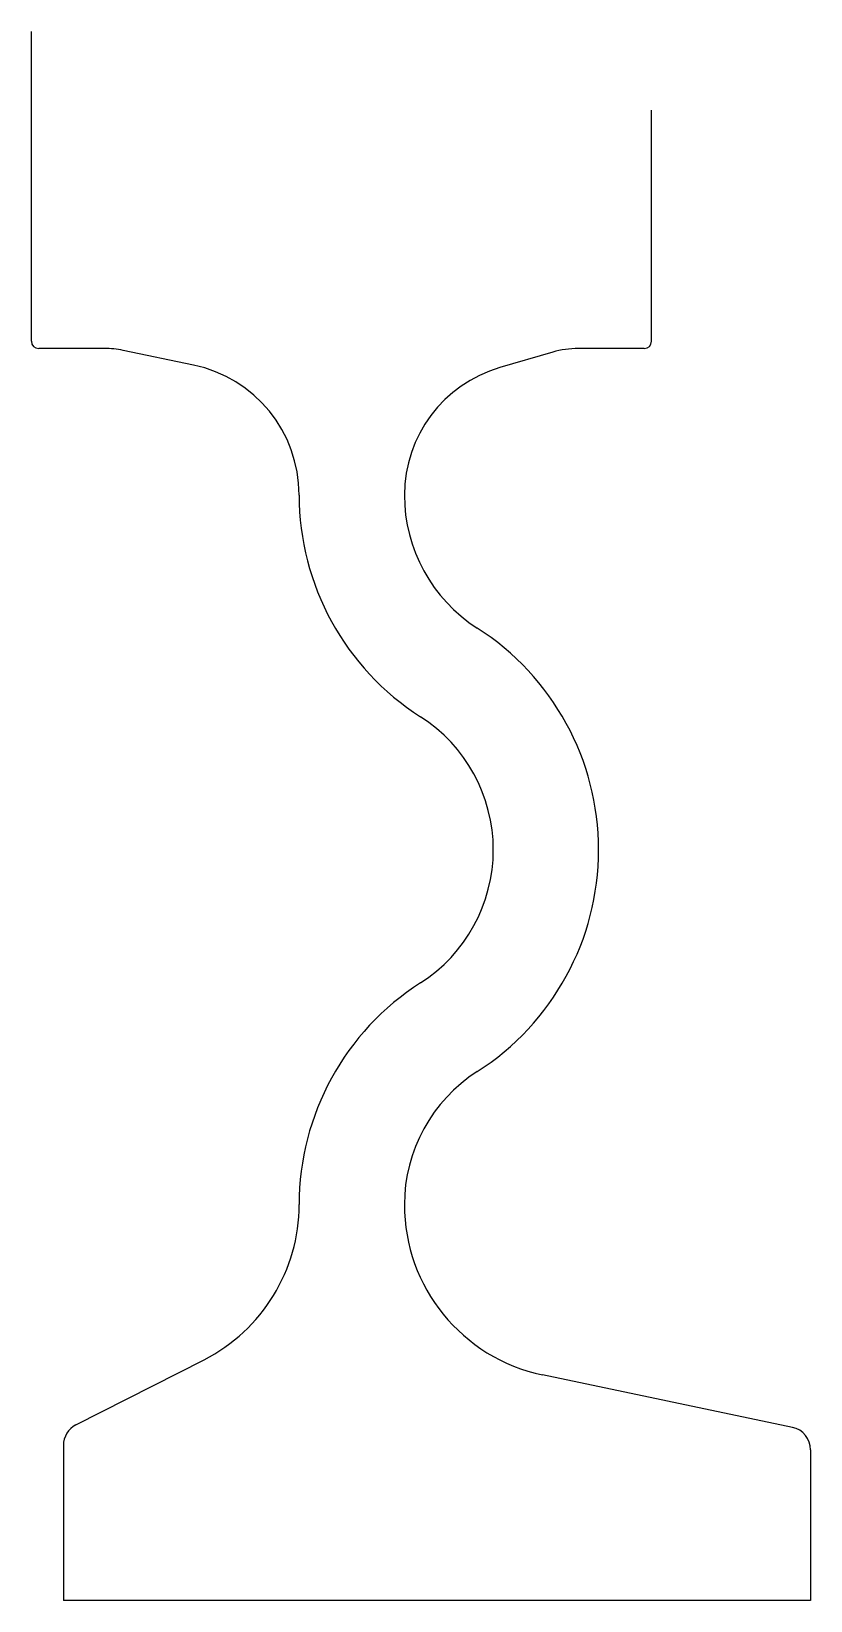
# Model space of a CAD drawing. Header units: millimetres. Extents: x 2867 to 3038, y 1086 to 1428.
import ezdxf

# ---------------------------------------------------------------- set-up
doc = ezdxf.new("R2010")
doc.units = ezdxf.units.MM
doc.layers.add('标注', color=4, linetype='Continuous')

msp = doc.modelspace()

# ---------------------------------------------------------------- linework, layer by layer
at = {"layer": '标注', "color": 2}
for p, q in [((2867.28, 1360.65), (2867.28, 1428.32)), ((3001.18, 1359.05), (2986.78, 1359.05))]:
    msp.add_line(p, q, dxfattribs=at)
at = {"layer": '标注'}
for p, q in [((3002.78, 1360.65), (3002.78, 1411.12)), ((2883.28, 1359.05), (2868.88, 1359.05)), ((2902.69, 1355.44), (2887.36, 1358.63)), ((2981.18, 1358.25), (2969.66, 1354.89)), ((2877.02, 1123.94), (2905.01, 1138.18)), ((3033.56, 1123.39), (2978.97, 1134.86)), ((2874.28, 1119.48), (2874.28, 1085.55)), ((3037.53, 1118.49), (3037.53, 1085.55)), ((3037.53, 1085.55), (2874.28, 1085.55))]:
    msp.add_line(p, q, dxfattribs=at)
for centre, radius, start, end in [((2868.88, 1360.65), 1.6, 180, 270), ((2883.28, 1339.05), 20, 78.2523, 90), ((2896.78, 1327.05), 29, 0, 78.2523), ((2983.28, 1327.05), 57.5, 180, 237.3935), ((2983.28, 1327.05), 34.5, 180, 237.3935), ((2933.71, 1249.55), 34.5, 302.6065, 57.3935), ((2983.28, 1172.05), 57.5, 122.6065, 180), ((2983.28, 1172.05), 34.5, 122.6065, 180), ((2887.78, 1172.05), 38, 296.96, 0), ((2879.28, 1119.48), 5, 116.96, 180)]:
    msp.add_arc(centre, radius, start, end, dxfattribs=at)
at = {"layer": '标注', "color": 1}
for centre, radius, start, end in [((2986.78, 1339.05), 20, 90, 106.2602), ((3001.18, 1360.65), 1.6, 270, 0), ((3032.53, 1118.49), 5, 0, 78.1274)]:
    msp.add_arc(centre, radius, start, end, dxfattribs=at)
at = {"layer": '标注', "color": 2}
for centre, radius, start, end in [((2977.78, 1327.05), 29, 106.2602, 180), ((2933.71, 1249.55), 57.5, 302.6065, 57.3935), ((2986.78, 1172.05), 38, 180, 258.1274)]:
    msp.add_arc(centre, radius, start, end, dxfattribs=at)

doc.saveas('drawing.dxf')
